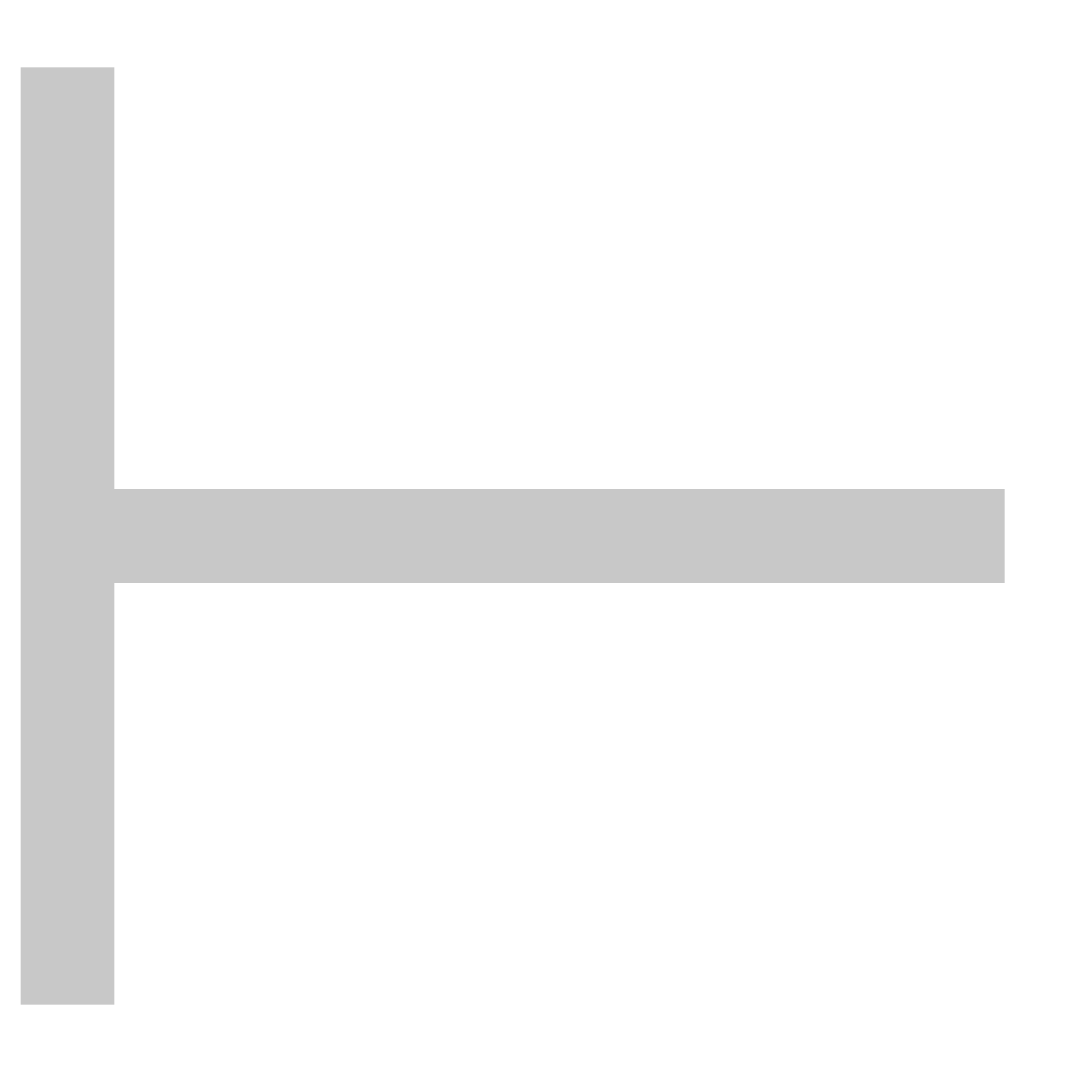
# Model space of a CAD drawing. Extents: x 2227.068 to 2227.728, y 1102.582 to 1103.243.
import ezdxf

# ---------------------------------------------------------------- set-up
doc = ezdxf.new("R2010")
doc.units = 0

msp = doc.modelspace()

# ---------------------------------------------------------------- linework, layer by layer
at = {"color": 0, "linetype": 'Continuous'}
for points in [[(2227.0979, 1103.21257, 0.06005, 0.06005, 0), (2227.0979, 1102.6121, 0.03002, 0.03002, 0)], [(2227.69837, 1102.91234, 0.06005, 0.06005, 0), (2227.0979, 1102.91234, 0.06005, 0.06005, 0)]]:
    msp.add_lwpolyline(points, format="xyseb", dxfattribs=at)

doc.saveas('drawing.dxf')
